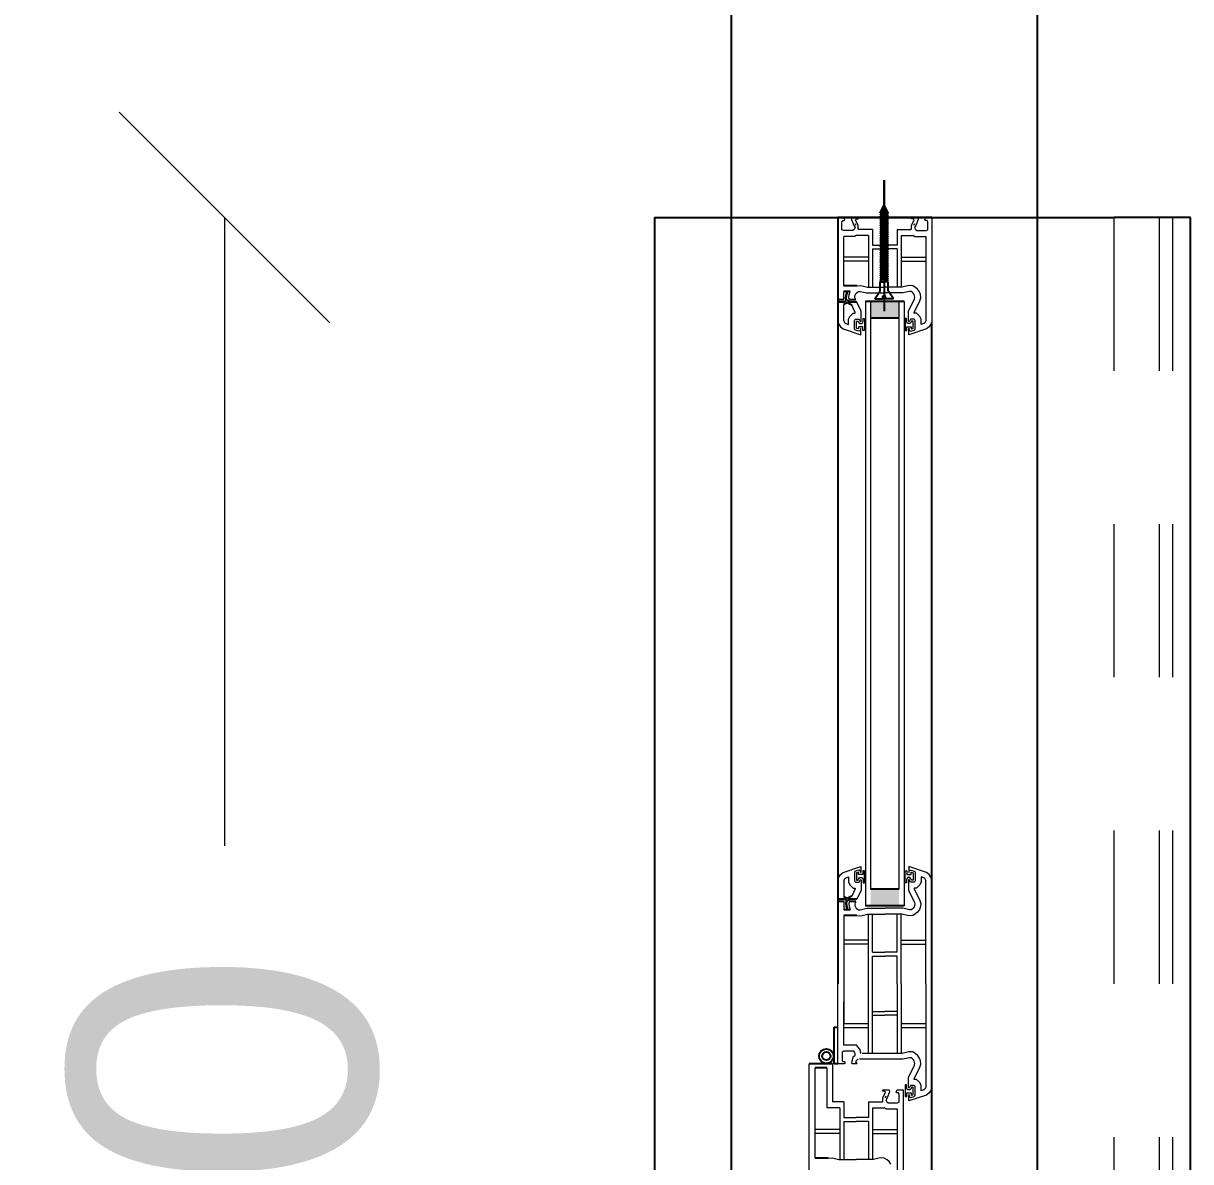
# Model space of a CAD drawing. Header units: metres. Extents: x -355 to 973, y -73 to 238.
# Drawn here: x 684.277 to 685.039, y 95.235 to 95.978 of the extents above; entities that cross this region are included whole.
import ezdxf

# ---------------------------------------------------------------- set-up
doc = ezdxf.new("R2010")
doc.units = ezdxf.units.M
doc.header["$LTSCALE"] = 3
doc.header["$MEASUREMENT"] = 0
doc.linetypes.add('202$0$HIDDEN', pattern=[0.375, 0.25, -0.125])
doc.linetypes.add('DASHED2', pattern=[0.375, 0.25, -0.125])
doc.layers.add('01B', color=10, linetype='Continuous')
doc.layers.add('5', color=2, linetype='Continuous')
doc.layers.add('05', color=21, linetype='Continuous', lineweight=5)
doc.layers.add('15', color=63, linetype='DASHED2', lineweight=15)
doc.styles.get("Standard").update_dxf_attribs({"font": 'arial.ttf'})
doc.dimstyles.new('ahmad', dxfattribs={"dimtxt": 0.2, "dimasz": 0.1375, "dimexe": 0, "dimexo": 0.0625, "dimgap": 0.09, "dimtad": 0, "dimzin": 0, "dimdsep": 46, "dimtxsty": 'Standard', "dimblk": 'OBLIQUE', "dimcen": 0.09, "dimclrd": 245, "dimclrt": 61, "dimadec": 0, "dimazin": 0, "dimtfac": 1, "dimtofl": 0, "dimtmove": 0, "dimatfit": 3, "dimldrblk": 'OBLIQUE', "dimfxl": 0, "dimfxlon": 1, "dimtolj": 1, "dimtzin": 0, "dimlwd": 13, "dimarcsym": 0})

# ---------------------------------------------------------------- blocks, each defined once
blk = doc.blocks.new('DSSSS')
at = {"layer": '05'}
for p, q in [((152.76042, -221.38644), (152.76042, -221.38719)), ((152.76042, -221.38719), (152.76643, -221.38719)), ((152.76643, -221.38719), (152.76643, -221.38631))]:
    blk.add_line(p, q, dxfattribs=at)
blk.add_lwpolyline([(152.76643, -221.38631), (152.76455, -221.38631), (152.76455, -221.38402), (152.76573, -221.38402), (152.76544, -221.383), (152.76167, -221.383), (152.76167, -221.38381), (152.76226, -221.38407), (152.76299, -221.38465), (152.76299, -221.38592), (152.76191, -221.38644), (152.76042, -221.38644)], dxfattribs=at)
blk = doc.blocks.new('ddd')
at = {"layer": '01B'}
for points in [[(1655.82934, 1003.87048), (1655.81845, 1003.87048), (1655.81845, 1003.88895), (1655.82934, 1003.88895)], [(1656.20185, 1003.87048), (1656.21274, 1003.87048), (1656.21274, 1003.88895), (1656.20185, 1003.88895)]]:
    blk.add_hatch(color=143, dxfattribs=at).paths.add_polyline_path(points)
at = {"layer": '01B', "color": 32}
for p, q in [((1655.76366, 1004.07934), (1655.76366, 1004.02934)), ((1655.76366, 1003.72933), (1655.76366, 1004.02933))]:
    blk.add_line(p, q, dxfattribs=at)
at = {"layer": '01B', "color": 143}
for p, q in [((1655.76366, 1003.91038), (1655.76366, 1003.84905)), ((1657.19509, 1003.91038), (1655.83223, 1003.91038)), ((1655.81845, 1003.89228), (1655.81845, 1003.86716)), ((1656.21274, 1003.89228), (1656.21274, 1003.86716)), ((1655.76084, 1003.88187), (1655.75548, 1003.87933)), ((1655.76084, 1003.88187), (1655.75871, 1003.87933)), ((1655.76209, 1003.88187), (1655.75996, 1003.87933)), ((1655.76084, 1003.88187), (1655.76157, 1003.88126)), ((1655.76333, 1003.88187), (1655.7612, 1003.87933)), ((1655.76209, 1003.88187), (1655.76282, 1003.88126)), ((1655.76458, 1003.88187), (1655.76245, 1003.87933)), ((1655.76333, 1003.88187), (1655.76406, 1003.88126)), ((1655.76582, 1003.88187), (1655.7637, 1003.87933)), ((1655.76458, 1003.88187), (1655.76531, 1003.88126)), ((1655.76707, 1003.88187), (1655.76494, 1003.87933)), ((1655.76582, 1003.88187), (1655.76656, 1003.88126)), ((1655.76831, 1003.88187), (1655.76619, 1003.87933)), ((1655.76707, 1003.88187), (1655.7678, 1003.88126)), ((1655.76956, 1003.88187), (1655.76743, 1003.87933)), ((1655.76831, 1003.88187), (1655.76905, 1003.88126)), ((1655.77081, 1003.88187), (1655.76868, 1003.87933)), ((1655.76956, 1003.88187), (1655.77029, 1003.88126)), ((1655.77205, 1003.88187), (1655.76992, 1003.87933)), ((1655.77081, 1003.88187), (1655.77154, 1003.88126)), ((1655.7733, 1003.88187), (1655.77117, 1003.87933)), ((1655.77205, 1003.88187), (1655.77278, 1003.88126)), ((1655.77454, 1003.88187), (1655.77241, 1003.87933)), ((1655.7733, 1003.88187), (1655.77403, 1003.88126)), ((1655.77579, 1003.88187), (1655.77366, 1003.87933)), ((1655.77454, 1003.88187), (1655.77527, 1003.88126)), ((1655.77703, 1003.88187), (1655.77491, 1003.87933)), ((1655.77579, 1003.88187), (1655.77652, 1003.88126)), ((1655.77828, 1003.88187), (1655.77615, 1003.87933)), ((1655.77703, 1003.88187), (1655.77777, 1003.88126)), ((1655.77953, 1003.88187), (1655.7774, 1003.87933)), ((1655.77828, 1003.88187), (1655.77901, 1003.88126)), ((1655.78077, 1003.88187), (1655.77864, 1003.87933)), ((1655.77953, 1003.88187), (1655.78026, 1003.88126)), ((1655.78202, 1003.88187), (1655.77989, 1003.87933)), ((1655.78077, 1003.88187), (1655.7815, 1003.88126)), ((1655.78326, 1003.88187), (1655.78113, 1003.87933)), ((1655.78202, 1003.88187), (1655.78275, 1003.88126)), ((1655.78451, 1003.88187), (1655.78238, 1003.87933)), ((1655.78326, 1003.88187), (1655.78399, 1003.88126)), ((1655.78575, 1003.88187), (1655.78363, 1003.87933)), ((1655.78451, 1003.88187), (1655.78524, 1003.88126)), ((1655.787, 1003.88187), (1655.78487, 1003.87933)), ((1655.78575, 1003.88187), (1655.78649, 1003.88126)), ((1655.78825, 1003.88187), (1655.78612, 1003.87933)), ((1655.787, 1003.88187), (1655.78773, 1003.88126)), ((1655.78949, 1003.88187), (1655.78736, 1003.87933)), ((1655.78825, 1003.88187), (1655.78898, 1003.88126)), ((1655.79074, 1003.88187), (1655.78861, 1003.87933)), ((1655.78949, 1003.88187), (1655.79022, 1003.88126)), ((1655.79198, 1003.88187), (1655.78985, 1003.87933)), ((1655.79074, 1003.88187), (1655.79147, 1003.88126)), ((1655.79323, 1003.88187), (1655.7911, 1003.87933)), ((1655.79198, 1003.88187), (1655.79271, 1003.88126)), ((1655.79447, 1003.88187), (1655.79235, 1003.87933)), ((1655.79323, 1003.88187), (1655.79396, 1003.88126)), ((1655.79572, 1003.88187), (1655.79359, 1003.87933)), ((1655.79447, 1003.88187), (1655.79521, 1003.88126)), ((1655.79697, 1003.88187), (1655.79484, 1003.87933)), ((1655.79572, 1003.88187), (1655.79645, 1003.88126)), ((1655.79821, 1003.88187), (1655.79608, 1003.87933)), ((1655.79697, 1003.88187), (1655.7977, 1003.88126)), ((1655.79946, 1003.88187), (1655.79733, 1003.87933)), ((1655.79821, 1003.88187), (1655.79894, 1003.88126)), ((1655.8007, 1003.88187), (1655.79857, 1003.87933)), ((1655.79946, 1003.88187), (1655.80019, 1003.88126)), ((1655.80195, 1003.88187), (1655.79982, 1003.87933)), ((1655.8007, 1003.88187), (1655.80143, 1003.88126)), ((1655.80319, 1003.88187), (1655.80107, 1003.87933)), ((1655.80195, 1003.88187), (1655.80268, 1003.88126)), ((1655.80444, 1003.88187), (1655.80231, 1003.87933)), ((1655.80319, 1003.88187), (1655.80393, 1003.88126)), ((1655.80569, 1003.88187), (1655.80356, 1003.87933)), ((1655.80444, 1003.88187), (1655.80517, 1003.88126)), ((1655.81144, 1003.88187), (1655.80569, 1003.88187)), ((1655.80569, 1003.88187), (1655.80569, 1003.87933)), ((1655.81675, 1003.88545), (1655.81144, 1003.88187)), ((1655.81675, 1003.88545), (1655.81675, 1003.88026)), ((1655.82934, 1003.88895), (1655.82934, 1003.87048)), ((1656.20185, 1003.88895), (1656.20185, 1003.87048)), ((1655.78018, 1003.87933), (1655.73932, 1003.87933)), ((1655.73932, 1003.87933), (1655.82468, 1003.87933)), ((1655.76084, 1003.87679), (1655.75548, 1003.87933)), ((1655.76084, 1003.87679), (1655.75871, 1003.87933)), ((1655.76209, 1003.87679), (1655.75996, 1003.87933)), ((1655.76084, 1003.87679), (1655.76157, 1003.87741)), ((1655.76333, 1003.87679), (1655.7612, 1003.87933)), ((1655.76209, 1003.87679), (1655.76282, 1003.87741)), ((1655.76458, 1003.87679), (1655.76245, 1003.87933)), ((1655.76333, 1003.87679), (1655.76406, 1003.87741)), ((1655.76582, 1003.87679), (1655.7637, 1003.87933)), ((1655.76458, 1003.87679), (1655.76531, 1003.87741)), ((1655.76707, 1003.87679), (1655.76494, 1003.87933)), ((1655.76582, 1003.87679), (1655.76656, 1003.87741)), ((1655.76831, 1003.87679), (1655.76619, 1003.87933)), ((1655.76707, 1003.87679), (1655.7678, 1003.87741)), ((1655.76956, 1003.87679), (1655.76743, 1003.87933)), ((1655.76831, 1003.87679), (1655.76905, 1003.87741)), ((1655.77081, 1003.87679), (1655.76868, 1003.87933)), ((1655.76956, 1003.87679), (1655.77029, 1003.87741)), ((1655.77205, 1003.87679), (1655.76992, 1003.87933)), ((1655.77081, 1003.87679), (1655.77154, 1003.87741)), ((1655.7733, 1003.87679), (1655.77117, 1003.87933)), ((1655.77205, 1003.87679), (1655.77278, 1003.87741)), ((1655.77454, 1003.87679), (1655.77241, 1003.87933)), ((1655.7733, 1003.87679), (1655.77403, 1003.87741)), ((1655.77579, 1003.87679), (1655.77366, 1003.87933)), ((1655.77454, 1003.87679), (1655.77527, 1003.87741)), ((1655.77703, 1003.87679), (1655.77491, 1003.87933)), ((1655.77579, 1003.87679), (1655.77652, 1003.87741)), ((1655.77828, 1003.87679), (1655.77615, 1003.87933)), ((1655.77703, 1003.87679), (1655.77777, 1003.87741)), ((1655.77953, 1003.87679), (1655.7774, 1003.87933)), ((1655.77828, 1003.87679), (1655.77901, 1003.87741)), ((1655.78077, 1003.87679), (1655.77864, 1003.87933)), ((1655.77953, 1003.87679), (1655.78026, 1003.87741)), ((1655.78202, 1003.87679), (1655.77989, 1003.87933)), ((1655.78077, 1003.87679), (1655.7815, 1003.87741)), ((1655.78326, 1003.87679), (1655.78113, 1003.87933)), ((1655.78202, 1003.87679), (1655.78275, 1003.87741)), ((1655.78451, 1003.87679), (1655.78238, 1003.87933)), ((1655.78326, 1003.87679), (1655.78399, 1003.87741)), ((1655.78575, 1003.87679), (1655.78363, 1003.87933)), ((1655.78451, 1003.87679), (1655.78524, 1003.87741)), ((1655.787, 1003.87679), (1655.78487, 1003.87933)), ((1655.78575, 1003.87679), (1655.78649, 1003.87741)), ((1655.78825, 1003.87679), (1655.78612, 1003.87933)), ((1655.787, 1003.87679), (1655.78773, 1003.87741)), ((1655.78949, 1003.87679), (1655.78736, 1003.87933)), ((1655.78825, 1003.87679), (1655.78898, 1003.87741)), ((1655.79074, 1003.87679), (1655.78861, 1003.87933)), ((1655.78949, 1003.87679), (1655.79022, 1003.87741)), ((1655.79198, 1003.87679), (1655.78985, 1003.87933)), ((1655.79074, 1003.87679), (1655.79147, 1003.87741)), ((1655.79323, 1003.87679), (1655.7911, 1003.87933)), ((1655.79198, 1003.87679), (1655.79271, 1003.87741)), ((1655.79447, 1003.87679), (1655.79235, 1003.87933)), ((1655.79323, 1003.87679), (1655.79396, 1003.87741)), ((1655.79572, 1003.87679), (1655.79359, 1003.87933)), ((1655.79447, 1003.87679), (1655.79521, 1003.87741)), ((1655.79697, 1003.87679), (1655.79484, 1003.87933)), ((1655.79572, 1003.87679), (1655.79645, 1003.87741)), ((1655.79821, 1003.87679), (1655.79608, 1003.87933)), ((1655.79697, 1003.87679), (1655.7977, 1003.87741)), ((1655.79946, 1003.87679), (1655.79733, 1003.87933)), ((1655.79821, 1003.87679), (1655.79894, 1003.87741)), ((1655.8007, 1003.87679), (1655.79857, 1003.87933)), ((1655.79946, 1003.87679), (1655.80019, 1003.87741)), ((1655.80195, 1003.87679), (1655.79982, 1003.87933)), ((1655.8007, 1003.87679), (1655.80143, 1003.87741)), ((1655.80319, 1003.87679), (1655.80107, 1003.87933)), ((1655.80195, 1003.87679), (1655.80268, 1003.87741)), ((1655.80444, 1003.87679), (1655.80231, 1003.87933)), ((1655.80319, 1003.87679), (1655.80393, 1003.87741)), ((1655.80569, 1003.87679), (1655.80356, 1003.87933)), ((1655.80444, 1003.87679), (1655.80517, 1003.87741)), ((1655.80569, 1003.87679), (1655.80569, 1003.87933)), ((1655.81144, 1003.87679), (1655.80569, 1003.87679)), ((1655.81675, 1003.87321), (1655.81144, 1003.87679)), ((1655.81675, 1003.88026), (1655.81468, 1003.88026)), ((1655.81468, 1003.88026), (1655.81468, 1003.87933)), ((1655.81468, 1003.8784), (1655.81468, 1003.87933)), ((1655.81675, 1003.8784), (1655.81468, 1003.8784)), ((1655.81675, 1003.87321), (1655.81675, 1003.8784)), ((1655.80815, 1003.8614), (1655.80815, 1003.85288)), ((1655.81743, 1003.86072), (1655.81743, 1003.85662)), ((1655.81894, 1003.86145), (1655.81894, 1003.8572)), ((1656.20838, 1003.86145), (1656.20838, 1003.8572)), ((1656.20989, 1003.86072), (1656.20989, 1003.85662)), ((1656.21917, 1003.8614), (1656.21917, 1003.85288)), ((1655.81193, 1003.85709), (1655.81193, 1003.85288)), ((1655.81233, 1003.85554), (1655.81215, 1003.85493)), ((1655.81743, 1003.85288), (1655.81743, 1003.84905)), ((1655.81894, 1003.8572), (1655.81783, 1003.85507)), ((1655.81813, 1003.85448), (1655.81894, 1003.85288)), ((1655.81894, 1003.85288), (1655.81894, 1003.84905)), ((1655.82087, 1003.85814), (1655.81927, 1003.85506)), ((1655.81927, 1003.85506), (1655.82037, 1003.85288)), ((1656.20645, 1003.85814), (1656.20806, 1003.85506)), ((1656.20806, 1003.85506), (1656.20695, 1003.85288)), ((1656.20838, 1003.8572), (1656.20949, 1003.85507)), ((1656.20919, 1003.85448), (1656.20838, 1003.85288)), ((1656.20838, 1003.85288), (1656.20838, 1003.84905)), ((1656.20989, 1003.85288), (1656.20989, 1003.84905)), ((1656.21499, 1003.85554), (1656.21517, 1003.85493)), ((1656.21539, 1003.85709), (1656.21539, 1003.85288)), ((1655.76366, 1003.84905), (1656.26366, 1003.84905)), ((1656.29208, 1003.84665), (1656.29208, 1003.84905)), ((1656.3159, 1003.84665), (1656.29208, 1003.84665)), ((1656.3159, 1003.84905), (1656.3159, 1003.84665)), ((1656.3159, 1003.84562), (1656.3159, 1003.83038)), ((1656.31845, 1003.8418), (1656.31845, 1003.8342)), ((1656.37737, 1003.84273), (1656.37737, 1003.8342))]:
    blk.add_line(p, q, dxfattribs=at)
for radius in [0.00477, 0.00274]:
    blk.add_circle((1656.31086, 1003.84156), radius, dxfattribs=at)
at = {"layer": '05', "color": 143}
for p, q in [((1655.76366, 1003.90637), (1655.76366, 1003.91038)), ((1655.76505, 1003.90573), (1655.76366, 1003.90637)), ((1655.76563, 1003.90628), (1655.76505, 1003.90573)), ((1655.76675, 1003.90781), (1655.76563, 1003.90734)), ((1655.76563, 1003.90734), (1655.76563, 1003.90628)), ((1655.77105, 1003.90781), (1655.76675, 1003.90781)), ((1655.77165, 1003.90769), (1655.77105, 1003.90781)), ((1655.7722, 1003.90666), (1655.77165, 1003.90769)), ((1655.7722, 1003.90057), (1655.7722, 1003.90666)), ((1655.77602, 1003.8993), (1655.77602, 1003.90655)), ((1655.77602, 1003.90655), (1655.83113, 1003.90655)), ((1655.78959, 1003.89036), (1655.78959, 1003.90655)), ((1655.79214, 1003.89036), (1655.79214, 1003.90655)), ((1655.83113, 1003.90655), (1655.83233, 1003.9058)), ((1655.83233, 1003.9058), (1655.83282, 1003.90517)), ((1655.83282, 1003.90517), (1655.83343, 1003.90334)), ((1656.1945, 1003.90517), (1656.1939, 1003.90334)), ((1656.19499, 1003.9058), (1656.1945, 1003.90517)), ((1656.19619, 1003.90655), (1656.19499, 1003.9058)), ((1656.26366, 1003.90655), (1656.19619, 1003.90655)), ((1656.23518, 1003.89036), (1656.23518, 1003.90655)), ((1656.23774, 1003.89036), (1656.23774, 1003.90655)), ((1656.26366, 1003.91038), (1656.33223, 1003.91038)), ((1656.26366, 1003.90655), (1656.33113, 1003.90655)), ((1656.28959, 1003.89036), (1656.28959, 1003.90655)), ((1656.29214, 1003.89036), (1656.29214, 1003.90655)), ((1656.33113, 1003.90655), (1656.33233, 1003.9058)), ((1656.33223, 1003.91038), (1656.33493, 1003.90869)), ((1656.33233, 1003.9058), (1656.33282, 1003.90517)), ((1656.33282, 1003.90517), (1656.33343, 1003.90334)), ((1656.33493, 1003.90869), (1656.33625, 1003.90701)), ((1656.33625, 1003.90701), (1656.34012, 1003.8953)), ((1655.76366, 1003.9013), (1655.76505, 1003.90144)), ((1655.76366, 1003.89718), (1655.76366, 1003.9013)), ((1655.76403, 1003.89698), (1655.76366, 1003.89718)), ((1655.76462, 1003.89714), (1655.76403, 1003.89698)), ((1655.76473, 1003.89838), (1655.76462, 1003.89714)), ((1655.76516, 1003.89887), (1655.76473, 1003.89838)), ((1655.76505, 1003.90144), (1655.7689, 1003.89994)), ((1655.76888, 1003.89705), (1655.76516, 1003.89887)), ((1655.76873, 1003.89855), (1655.76783, 1003.89899)), ((1655.76783, 1003.89899), (1655.76833, 1003.89879)), ((1655.76833, 1003.89879), (1655.76873, 1003.89855)), ((1655.77012, 1003.8971), (1655.76888, 1003.89705)), ((1655.7689, 1003.89994), (1655.7702, 1003.89914)), ((1655.77122, 1003.89712), (1655.77012, 1003.8971)), ((1655.7702, 1003.89914), (1655.77154, 1003.89969)), ((1655.77154, 1003.89667), (1655.77122, 1003.89712)), ((1655.77154, 1003.89969), (1655.7722, 1003.90057)), ((1655.77518, 1003.89817), (1655.77602, 1003.8993)), ((1655.77537, 1003.89791), (1655.77518, 1003.89817)), ((1655.77537, 1003.89036), (1655.77537, 1003.89791)), ((1655.80815, 1003.89803), (1655.80807, 1003.89543)), ((1655.80932, 1003.89985), (1655.80815, 1003.89803)), ((1655.81032, 1003.90113), (1655.80932, 1003.89985)), ((1655.81216, 1003.90241), (1655.81032, 1003.90113)), ((1655.814, 1003.90296), (1655.81216, 1003.90241)), ((1655.81602, 1003.90313), (1655.814, 1003.90296)), ((1655.81805, 1003.90267), (1655.81602, 1003.90313)), ((1655.82566, 1003.89896), (1655.81805, 1003.90267)), ((1655.82612, 1003.89896), (1655.82566, 1003.89896)), ((1655.82816, 1003.90258), (1655.82612, 1003.90048)), ((1655.82612, 1003.90048), (1655.82612, 1003.89896)), ((1655.83007, 1003.90334), (1655.82816, 1003.90258)), ((1655.83343, 1003.90334), (1655.83007, 1003.90334)), ((1656.1939, 1003.90334), (1656.19725, 1003.90334)), ((1656.19725, 1003.90334), (1656.19916, 1003.90258)), ((1656.19916, 1003.90258), (1656.2012, 1003.90048)), ((1656.2012, 1003.90048), (1656.2012, 1003.89896)), ((1656.2012, 1003.89896), (1656.20166, 1003.89896)), ((1656.20166, 1003.89896), (1656.20927, 1003.90267)), ((1656.20927, 1003.90267), (1656.21131, 1003.90313)), ((1656.21131, 1003.90313), (1656.21332, 1003.90296)), ((1656.21332, 1003.90296), (1656.21516, 1003.90241)), ((1656.21516, 1003.90241), (1656.217, 1003.90113)), ((1656.217, 1003.90113), (1656.218, 1003.89985)), ((1656.218, 1003.89985), (1656.21917, 1003.89803)), ((1656.21917, 1003.89803), (1656.21925, 1003.89543)), ((1656.30815, 1003.89803), (1656.30807, 1003.89543)), ((1656.30932, 1003.89985), (1656.30815, 1003.89803)), ((1656.31032, 1003.90113), (1656.30932, 1003.89985)), ((1656.31216, 1003.90241), (1656.31032, 1003.90113)), ((1656.31244, 1003.89763), (1656.31194, 1003.89686)), ((1656.314, 1003.90296), (1656.31216, 1003.90241)), ((1656.31298, 1003.89832), (1656.31244, 1003.89763)), ((1656.31384, 1003.89892), (1656.31298, 1003.89832)), ((1656.31472, 1003.89918), (1656.31384, 1003.89892)), ((1656.31602, 1003.90313), (1656.314, 1003.90296)), ((1656.31575, 1003.89927), (1656.31472, 1003.89918)), ((1656.31677, 1003.89904), (1656.31575, 1003.89927)), ((1656.31805, 1003.90267), (1656.31602, 1003.90313)), ((1656.32478, 1003.89513), (1656.31677, 1003.89904)), ((1656.32566, 1003.89896), (1656.31805, 1003.90267)), ((1656.32612, 1003.89896), (1656.32566, 1003.89896)), ((1656.32816, 1003.90258), (1656.32612, 1003.90048)), ((1656.32612, 1003.90048), (1656.32612, 1003.89896)), ((1656.33007, 1003.90334), (1656.32816, 1003.90258)), ((1656.33034, 1003.89933), (1656.32995, 1003.89893)), ((1656.32995, 1003.89893), (1656.32995, 1003.89638)), ((1656.33343, 1003.90334), (1656.33007, 1003.90334)), ((1656.3308, 1003.89952), (1656.33034, 1003.89933)), ((1656.33648, 1003.89952), (1656.3308, 1003.89952)), ((1656.33686, 1003.89925), (1656.33648, 1003.89952)), ((1656.33717, 1003.89889), (1656.33686, 1003.89925)), ((1656.33782, 1003.89665), (1656.33717, 1003.89889)), ((1655.77154, 1003.88781), (1655.77154, 1003.89667)), ((1655.77537, 1003.89036), (1655.80909, 1003.89036)), ((1655.80807, 1003.89543), (1655.80909, 1003.89097)), ((1655.80909, 1003.89097), (1655.80909, 1003.88407)), ((1656.21925, 1003.89543), (1656.21823, 1003.89097)), ((1656.21823, 1003.89097), (1656.21823, 1003.88407)), ((1656.26366, 1003.89036), (1656.21823, 1003.89036)), ((1656.26366, 1003.89036), (1656.30909, 1003.89036)), ((1656.30807, 1003.89543), (1656.30909, 1003.89097)), ((1656.30909, 1003.89097), (1656.30909, 1003.8833)), ((1656.31194, 1003.89686), (1656.31191, 1003.89581)), ((1656.31191, 1003.89581), (1656.31292, 1003.8914)), ((1656.31292, 1003.8914), (1656.31292, 1003.8833)), ((1656.33124, 1003.89513), (1656.32478, 1003.89513)), ((1656.32964, 1003.89386), (1656.32964, 1003.8929)), ((1656.32964, 1003.8929), (1656.3373, 1003.8929)), ((1656.32995, 1003.89638), (1656.33131, 1003.89578)), ((1656.33163, 1003.89532), (1656.33124, 1003.89513)), ((1656.33131, 1003.89578), (1656.33163, 1003.89552)), ((1656.33163, 1003.89552), (1656.33163, 1003.89532)), ((1656.33618, 1003.8953), (1656.33618, 1003.89566)), ((1656.33618, 1003.89566), (1656.33689, 1003.89566)), ((1656.34012, 1003.8953), (1656.33618, 1003.8953)), ((1656.33689, 1003.89566), (1656.33746, 1003.89578)), ((1656.3373, 1003.8929), (1656.3373, 1003.89402)), ((1656.33746, 1003.89578), (1656.33772, 1003.89622)), ((1656.33772, 1003.89622), (1656.33782, 1003.89665)), ((1655.77154, 1003.88781), (1655.78166, 1003.88781)), ((1655.78166, 1003.88781), (1655.78166, 1003.87972)), ((1655.78421, 1003.88781), (1655.80909, 1003.88781)), ((1655.78421, 1003.88781), (1655.78421, 1003.87972)), ((1655.80909, 1003.88407), (1655.80909, 1003.87972)), ((1656.24311, 1003.88781), (1656.21823, 1003.88781)), ((1656.21823, 1003.88407), (1656.21823, 1003.87972)), ((1656.24311, 1003.88781), (1656.24311, 1003.87972)), ((1656.26366, 1003.88781), (1656.24566, 1003.88781)), ((1656.24566, 1003.88781), (1656.24566, 1003.87972)), ((1656.26366, 1003.88781), (1656.30909, 1003.88781)), ((1656.28166, 1003.88781), (1656.28166, 1003.87972)), ((1656.28421, 1003.88781), (1656.28421, 1003.87972)), ((1656.30909, 1003.8833), (1656.30909, 1003.86497)), ((1656.31292, 1003.8833), (1656.31292, 1003.86319)), ((1656.35881, 1003.87169), (1656.35881, 1003.88788)), ((1656.36136, 1003.87169), (1656.36136, 1003.88788)), ((1655.78166, 1003.87162), (1655.78166, 1003.87972)), ((1655.78421, 1003.87162), (1655.78421, 1003.87972)), ((1655.80909, 1003.87536), (1655.80909, 1003.87972)), ((1655.80909, 1003.86847), (1655.80909, 1003.87536)), ((1655.81292, 1003.87536), (1655.81292, 1003.87972)), ((1655.81292, 1003.86804), (1655.81292, 1003.87536)), ((1656.2144, 1003.87536), (1656.2144, 1003.87972)), ((1656.2144, 1003.86804), (1656.2144, 1003.87536)), ((1656.21823, 1003.87536), (1656.21823, 1003.87972)), ((1656.21823, 1003.86847), (1656.21823, 1003.87536)), ((1656.24311, 1003.87162), (1656.24311, 1003.87972)), ((1656.24566, 1003.87162), (1656.24566, 1003.87972)), ((1656.28166, 1003.87162), (1656.28166, 1003.87972)), ((1656.28421, 1003.87162), (1656.28421, 1003.87972)), ((1655.77154, 1003.87162), (1655.78166, 1003.87162)), ((1655.77154, 1003.87162), (1655.77154, 1003.86276)), ((1655.77537, 1003.86907), (1655.80909, 1003.86907)), ((1655.77537, 1003.86907), (1655.77537, 1003.86152)), ((1655.78421, 1003.87162), (1655.80909, 1003.87162)), ((1655.78959, 1003.86907), (1655.78959, 1003.85288)), ((1655.79214, 1003.86907), (1655.79214, 1003.85288)), ((1655.80807, 1003.864), (1655.80909, 1003.86847)), ((1655.81191, 1003.86363), (1655.81292, 1003.86804)), ((1655.82964, 1003.86557), (1655.82964, 1003.86653)), ((1655.82964, 1003.86653), (1655.8373, 1003.86653)), ((1655.8373, 1003.86653), (1655.8373, 1003.86541)), ((1656.19769, 1003.86653), (1656.19003, 1003.86653)), ((1656.19003, 1003.86653), (1656.19003, 1003.86541)), ((1656.19769, 1003.86557), (1656.19769, 1003.86653)), ((1656.21541, 1003.86363), (1656.2144, 1003.86804)), ((1656.24311, 1003.87162), (1656.21823, 1003.87162)), ((1656.30909, 1003.86907), (1656.21823, 1003.86907)), ((1656.21925, 1003.864), (1656.21823, 1003.86847)), ((1656.23518, 1003.86907), (1656.23518, 1003.85288)), ((1656.23774, 1003.86907), (1656.23774, 1003.85288)), ((1656.30909, 1003.87162), (1656.24566, 1003.87162)), ((1656.28959, 1003.85288), (1656.28959, 1003.86907)), ((1656.29214, 1003.85288), (1656.29214, 1003.86907)), ((1656.34076, 1003.86913), (1656.35088, 1003.86913)), ((1656.34459, 1003.87169), (1656.37831, 1003.87169)), ((1656.35088, 1003.86913), (1656.35088, 1003.86104)), ((1656.35343, 1003.86913), (1656.37831, 1003.86913)), ((1656.35343, 1003.86913), (1656.35343, 1003.86104)), ((1655.76403, 1003.86245), (1655.76366, 1003.86226)), ((1655.76366, 1003.86226), (1655.76366, 1003.85813)), ((1655.76462, 1003.86229), (1655.76403, 1003.86245)), ((1655.76473, 1003.86105), (1655.76462, 1003.86229)), ((1655.76516, 1003.86056), (1655.76473, 1003.86105)), ((1655.76505, 1003.85799), (1655.7689, 1003.85949)), ((1655.76888, 1003.86238), (1655.76516, 1003.86056)), ((1655.76873, 1003.86088), (1655.76783, 1003.86044)), ((1655.76783, 1003.86044), (1655.76833, 1003.86064)), ((1655.76833, 1003.86064), (1655.76873, 1003.86088)), ((1655.77012, 1003.86233), (1655.76888, 1003.86238)), ((1655.7689, 1003.85949), (1655.7702, 1003.86029)), ((1655.77122, 1003.86231), (1655.77012, 1003.86233)), ((1655.7702, 1003.86029), (1655.77154, 1003.85974)), ((1655.77154, 1003.86276), (1655.77122, 1003.86231)), ((1655.77154, 1003.85974), (1655.7722, 1003.85886)), ((1655.77537, 1003.86152), (1655.77518, 1003.86126)), ((1655.77518, 1003.86126), (1655.77602, 1003.86013)), ((1655.77602, 1003.86013), (1655.77602, 1003.85288)), ((1655.80815, 1003.8614), (1655.80807, 1003.864)), ((1655.81194, 1003.86257), (1655.81191, 1003.86363)), ((1655.81244, 1003.8618), (1655.81194, 1003.86257)), ((1655.81298, 1003.86111), (1655.81244, 1003.8618)), ((1655.81384, 1003.86051), (1655.81298, 1003.86111)), ((1655.81472, 1003.86025), (1655.81384, 1003.86051)), ((1655.81575, 1003.86016), (1655.81472, 1003.86025)), ((1655.81677, 1003.8604), (1655.81575, 1003.86016)), ((1655.81743, 1003.86072), (1655.81677, 1003.8604)), ((1655.82478, 1003.8643), (1655.81894, 1003.86145)), ((1655.82566, 1003.86047), (1655.82087, 1003.85814)), ((1655.83124, 1003.8643), (1655.82478, 1003.8643)), ((1655.82612, 1003.86047), (1655.82566, 1003.86047)), ((1655.82612, 1003.85896), (1655.82612, 1003.86047)), ((1655.82816, 1003.85685), (1655.82612, 1003.85896)), ((1655.82995, 1003.86305), (1655.83131, 1003.86365)), ((1655.82995, 1003.86051), (1655.82995, 1003.86305)), ((1655.83034, 1003.8601), (1655.82995, 1003.86051)), ((1655.8308, 1003.85991), (1655.83034, 1003.8601)), ((1655.83648, 1003.85991), (1655.8308, 1003.85991)), ((1655.83163, 1003.86411), (1655.83124, 1003.8643)), ((1655.83131, 1003.86365), (1655.83163, 1003.86391)), ((1655.83163, 1003.86391), (1655.83163, 1003.86411)), ((1655.84012, 1003.86414), (1655.83618, 1003.86414)), ((1655.83618, 1003.86414), (1655.83618, 1003.86377)), ((1655.83618, 1003.86377), (1655.83689, 1003.86377)), ((1655.83625, 1003.85243), (1655.84012, 1003.86414)), ((1655.83686, 1003.86018), (1655.83648, 1003.85991)), ((1655.83717, 1003.86054), (1655.83686, 1003.86018)), ((1655.83689, 1003.86377), (1655.83746, 1003.86365)), ((1655.83782, 1003.86278), (1655.83717, 1003.86054)), ((1655.83746, 1003.86365), (1655.83772, 1003.86321)), ((1655.83772, 1003.86321), (1655.83782, 1003.86278)), ((1656.19108, 1003.85243), (1656.18721, 1003.86414)), ((1656.18721, 1003.86414), (1656.19114, 1003.86414)), ((1656.1896, 1003.86321), (1656.1895, 1003.86278)), ((1656.1895, 1003.86278), (1656.19015, 1003.86054)), ((1656.18986, 1003.86365), (1656.1896, 1003.86321)), ((1656.19043, 1003.86377), (1656.18986, 1003.86365)), ((1656.19015, 1003.86054), (1656.19046, 1003.86018)), ((1656.19114, 1003.86377), (1656.19043, 1003.86377)), ((1656.19046, 1003.86018), (1656.19084, 1003.85991)), ((1656.19084, 1003.85991), (1656.19652, 1003.85991)), ((1656.19114, 1003.86414), (1656.19114, 1003.86377)), ((1656.19569, 1003.86411), (1656.19608, 1003.8643)), ((1656.19569, 1003.86391), (1656.19569, 1003.86411)), ((1656.19601, 1003.86365), (1656.19569, 1003.86391)), ((1656.19738, 1003.86305), (1656.19601, 1003.86365)), ((1656.19608, 1003.8643), (1656.20254, 1003.8643)), ((1656.19652, 1003.85991), (1656.19698, 1003.8601)), ((1656.19698, 1003.8601), (1656.19738, 1003.86051)), ((1656.19738, 1003.86051), (1656.19738, 1003.86305)), ((1656.19916, 1003.85685), (1656.2012, 1003.85896)), ((1656.2012, 1003.85896), (1656.2012, 1003.86047)), ((1656.2012, 1003.86047), (1656.20166, 1003.86047)), ((1656.20166, 1003.86047), (1656.20645, 1003.85814)), ((1656.20254, 1003.8643), (1656.20838, 1003.86145)), ((1656.20989, 1003.86072), (1656.21055, 1003.8604)), ((1656.21055, 1003.8604), (1656.21158, 1003.86016)), ((1656.21158, 1003.86016), (1656.2126, 1003.86025)), ((1656.2126, 1003.86025), (1656.21348, 1003.86051)), ((1656.21348, 1003.86051), (1656.21434, 1003.86111)), ((1656.21434, 1003.86111), (1656.21488, 1003.8618)), ((1656.21488, 1003.8618), (1656.21538, 1003.86257)), ((1656.21538, 1003.86257), (1656.21541, 1003.86363)), ((1656.21917, 1003.8614), (1656.21925, 1003.864)), ((1656.30636, 1003.86346), (1656.30381, 1003.86114)), ((1656.30381, 1003.86114), (1656.30381, 1003.85288)), ((1656.30874, 1003.86411), (1656.30636, 1003.86346)), ((1656.30826, 1003.86001), (1656.30763, 1003.85944)), ((1656.30763, 1003.85944), (1656.30763, 1003.85282)), ((1656.30925, 1003.86028), (1656.30826, 1003.86001)), ((1656.30909, 1003.86411), (1656.30874, 1003.86411)), ((1656.31024, 1003.86028), (1656.30925, 1003.86028)), ((1656.31137, 1003.85896), (1656.31024, 1003.86028)), ((1656.31538, 1003.85828), (1656.31137, 1003.85896)), ((1656.31292, 1003.86233), (1656.31319, 1003.86164)), ((1656.31319, 1003.86164), (1656.31385, 1003.86106)), ((1656.31385, 1003.86106), (1656.31459, 1003.86059)), ((1656.31459, 1003.86059), (1656.31544, 1003.86119)), ((1656.31544, 1003.86119), (1656.316, 1003.86156)), ((1656.316, 1003.86156), (1656.316, 1003.85871)), ((1656.35088, 1003.85295), (1656.35088, 1003.86104)), ((1656.35343, 1003.85295), (1656.35343, 1003.86104)), ((1656.37831, 1003.85669), (1656.37831, 1003.86104)), ((1655.76366, 1003.85813), (1655.76505, 1003.85799)), ((1655.76505, 1003.8537), (1655.76366, 1003.85306)), ((1655.76366, 1003.85306), (1655.76366, 1003.84905)), ((1655.76563, 1003.85315), (1655.76505, 1003.8537)), ((1655.76563, 1003.85209), (1655.76563, 1003.85315)), ((1655.76675, 1003.85162), (1655.76563, 1003.85209)), ((1655.77105, 1003.85162), (1655.76675, 1003.85162)), ((1655.77165, 1003.85174), (1655.77105, 1003.85162)), ((1655.7722, 1003.85277), (1655.77165, 1003.85174)), ((1655.7722, 1003.85886), (1655.7722, 1003.85277)), ((1655.80815, 1003.85288), (1655.77602, 1003.85288)), ((1655.814, 1003.85647), (1655.81193, 1003.85709)), ((1655.81743, 1003.85288), (1655.81193, 1003.85288)), ((1655.81429, 1003.85429), (1655.81215, 1003.85493)), ((1655.81441, 1003.85492), (1655.81233, 1003.85554)), ((1655.81602, 1003.8563), (1655.814, 1003.85647)), ((1655.81647, 1003.85411), (1655.81429, 1003.85429)), ((1655.81642, 1003.85475), (1655.81441, 1003.85492)), ((1655.81743, 1003.85662), (1655.81602, 1003.8563)), ((1655.81783, 1003.85507), (1655.81642, 1003.85475)), ((1655.81813, 1003.85448), (1655.81647, 1003.85411)), ((1655.83113, 1003.85288), (1655.82037, 1003.85288)), ((1655.83007, 1003.85609), (1655.82816, 1003.85685)), ((1655.83343, 1003.85609), (1655.83007, 1003.85609)), ((1655.83113, 1003.85288), (1655.83233, 1003.85363)), ((1655.83233, 1003.85363), (1655.83282, 1003.85426)), ((1655.83282, 1003.85426), (1655.83343, 1003.85609)), ((1655.83493, 1003.85075), (1655.83625, 1003.85243)), ((1656.19239, 1003.85075), (1656.19108, 1003.85243)), ((1656.1945, 1003.85426), (1656.1939, 1003.85609)), ((1656.1939, 1003.85609), (1656.19725, 1003.85609)), ((1656.19499, 1003.85363), (1656.1945, 1003.85426)), ((1656.19619, 1003.85288), (1656.19499, 1003.85363)), ((1656.19619, 1003.85288), (1656.20695, 1003.85288)), ((1656.19725, 1003.85609), (1656.19916, 1003.85685)), ((1656.20919, 1003.85448), (1656.21086, 1003.85411)), ((1656.20949, 1003.85507), (1656.2109, 1003.85475)), ((1656.20989, 1003.85662), (1656.21131, 1003.8563)), ((1656.20989, 1003.85288), (1656.21539, 1003.85288)), ((1656.21086, 1003.85411), (1656.21303, 1003.85429)), ((1656.2109, 1003.85475), (1656.21291, 1003.85492)), ((1656.21131, 1003.8563), (1656.21332, 1003.85647)), ((1656.21291, 1003.85492), (1656.21499, 1003.85554)), ((1656.21303, 1003.85429), (1656.21517, 1003.85493)), ((1656.21332, 1003.85647), (1656.21539, 1003.85709)), ((1656.21917, 1003.85288), (1656.28959, 1003.85288)), ((1656.30381, 1003.85288), (1656.27537, 1003.85288)), ((1656.30763, 1003.85282), (1656.30786, 1003.85222)), ((1656.30786, 1003.85222), (1656.30834, 1003.85185)), ((1656.30834, 1003.85185), (1656.31379, 1003.85185)), ((1656.31379, 1003.85185), (1656.31422, 1003.85208)), ((1656.31422, 1003.85208), (1656.31439, 1003.85264)), ((1656.31439, 1003.85326), (1656.31468, 1003.85358)), ((1656.31439, 1003.85264), (1656.31439, 1003.85326)), ((1656.31468, 1003.85358), (1656.31565, 1003.85358)), ((1656.316, 1003.85871), (1656.31538, 1003.85828)), ((1656.31565, 1003.85358), (1656.3159, 1003.85322)), ((1656.3159, 1003.85322), (1656.3159, 1003.84905)), ((1656.34076, 1003.85295), (1656.34076, 1003.84562)), ((1656.34076, 1003.85295), (1656.35088, 1003.85295)), ((1656.35343, 1003.85295), (1656.37831, 1003.85295)), ((1656.37831, 1003.84979), (1656.37831, 1003.85669)), ((1655.81743, 1003.84905), (1655.76366, 1003.84905)), ((1655.83223, 1003.84905), (1655.81894, 1003.84905)), ((1655.83223, 1003.84905), (1655.83493, 1003.85075)), ((1656.19509, 1003.84905), (1656.19239, 1003.85075)), ((1656.19509, 1003.84905), (1656.20838, 1003.84905)), ((1656.20989, 1003.84905), (1656.26366, 1003.84905)), ((1656.3159, 1003.84905), (1656.26366, 1003.84905)), ((1656.3159, 1003.84562), (1656.34076, 1003.84562)), ((1656.34459, 1003.8504), (1656.34459, 1003.8418)), ((1656.34459, 1003.8504), (1656.37831, 1003.8504)), ((1656.35881, 1003.8504), (1656.35881, 1003.8342)), ((1656.36136, 1003.8504), (1656.36136, 1003.8342)), ((1656.3773, 1003.84533), (1656.37831, 1003.84979)), ((1656.37737, 1003.84273), (1656.3773, 1003.84533)), ((1656.31845, 1003.8418), (1656.34459, 1003.8418)), ((1656.38665, 1003.83038), (1656.3159, 1003.83038)), ((1656.37737, 1003.8342), (1656.31845, 1003.8342))]:
    blk.add_line(p, q, dxfattribs=at)
at = {"layer": '05', "color": 107}
for p, q in [((1655.81845, 1003.89228), (1656.21274, 1003.89228)), ((1655.81845, 1003.88895), (1656.20185, 1003.88895)), ((1655.81845, 1003.87048), (1656.20185, 1003.87048)), ((1655.81845, 1003.86716), (1656.21274, 1003.86716))]:
    blk.add_line(p, q, dxfattribs=at)
at = {"layer": '05', "color": 143}
for points in [[(1655.76366, 1003.91038), (1655.83223, 1003.91038), (1655.83493, 1003.90869), (1655.83625, 1003.90701), (1655.84012, 1003.8953), (1655.83618, 1003.8953), (1655.83618, 1003.89566), (1655.83689, 1003.89566), (1655.83746, 1003.89578), (1655.83772, 1003.89622), (1655.83782, 1003.89665), (1655.83717, 1003.89889), (1655.83686, 1003.89925), (1655.83648, 1003.89952), (1655.8308, 1003.89952), (1655.83034, 1003.89933), (1655.82995, 1003.89893), (1655.82995, 1003.89638), (1655.83131, 1003.89578), (1655.83163, 1003.89552), (1655.83163, 1003.89532), (1655.83124, 1003.89513), (1655.82478, 1003.89513), (1655.81677, 1003.89904), (1655.81575, 1003.89927), (1655.81472, 1003.89918), (1655.81384, 1003.89892), (1655.81298, 1003.89832), (1655.81244, 1003.89763), (1655.81194, 1003.89686), (1655.81191, 1003.89581), (1655.81292, 1003.8914), (1655.81292, 1003.88407), (1655.81292, 1003.87972)], [(1656.26366, 1003.91038), (1656.19509, 1003.91038), (1656.19239, 1003.90869), (1656.19108, 1003.90701), (1656.18721, 1003.8953), (1656.19114, 1003.8953), (1656.19114, 1003.89566), (1656.19043, 1003.89566), (1656.18986, 1003.89578), (1656.1896, 1003.89622), (1656.1895, 1003.89665), (1656.19015, 1003.89889), (1656.19046, 1003.89925), (1656.19084, 1003.89952), (1656.19652, 1003.89952), (1656.19698, 1003.89933), (1656.19738, 1003.89893), (1656.19738, 1003.89638), (1656.19601, 1003.89578), (1656.19569, 1003.89552), (1656.19569, 1003.89532), (1656.19608, 1003.89513), (1656.20254, 1003.89513), (1656.21055, 1003.89904), (1656.21158, 1003.89927), (1656.2126, 1003.89918), (1656.21348, 1003.89892), (1656.21434, 1003.89832), (1656.21488, 1003.89763), (1656.21538, 1003.89686), (1656.21541, 1003.89581), (1656.2144, 1003.8914), (1656.2144, 1003.88407), (1656.2144, 1003.87972)], [(1656.3373, 1003.89402), (1656.3349, 1003.89402), (1656.3349, 1003.89694), (1656.33641, 1003.89694), (1656.33603, 1003.89824), (1656.33122, 1003.89824), (1656.33122, 1003.89721), (1656.33198, 1003.89688), (1656.33291, 1003.89614), (1656.33291, 1003.89452), (1656.33153, 1003.89386), (1656.32964, 1003.89386)], [(1656.33288, 1003.8917), (1656.40145, 1003.8917)], [(1656.34076, 1003.86913), (1656.34076, 1003.878), (1656.34044, 1003.87845), (1656.33934, 1003.87843), (1656.33811, 1003.87838), (1656.33439, 1003.8802), (1656.33395, 1003.8797), (1656.33384, 1003.87846), (1656.33325, 1003.8783), (1656.33288, 1003.8785), (1656.33288, 1003.88263), (1656.33427, 1003.88276), (1656.33812, 1003.88127), (1656.33942, 1003.88047), (1656.34076, 1003.88101), (1656.34142, 1003.8819), (1656.34142, 1003.88799), (1656.34087, 1003.88901), (1656.34027, 1003.88914), (1656.33597, 1003.88914), (1656.33485, 1003.88866), (1656.33485, 1003.8876), (1656.33427, 1003.88705), (1656.33288, 1003.8877), (1656.33288, 1003.8917)], [(1656.34459, 1003.87169), (1656.34459, 1003.87923), (1656.3444, 1003.87949), (1656.34525, 1003.88063), (1656.34525, 1003.88788), (1656.40035, 1003.88788)], [(1656.38138, 1003.88373), (1656.37955, 1003.88246), (1656.37854, 1003.88118), (1656.37737, 1003.87936), (1656.3773, 1003.87675), (1656.37831, 1003.87229), (1656.37831, 1003.86539), (1656.37831, 1003.86104)], [(1655.8373, 1003.86541), (1655.8349, 1003.86541), (1655.8349, 1003.86249), (1655.83641, 1003.86249), (1655.83603, 1003.86119), (1655.83122, 1003.86119), (1655.83122, 1003.86222), (1655.83198, 1003.86255), (1655.83291, 1003.8633), (1655.83291, 1003.86491), (1655.83153, 1003.86557), (1655.82964, 1003.86557)], [(1656.19003, 1003.86541), (1656.19242, 1003.86541), (1656.19242, 1003.86249), (1656.19091, 1003.86249), (1656.19129, 1003.86119), (1656.1961, 1003.86119), (1656.1961, 1003.86222), (1656.19534, 1003.86255), (1656.19442, 1003.8633), (1656.19442, 1003.86491), (1656.19579, 1003.86557), (1656.19769, 1003.86557)]]:
    blk.add_lwpolyline(points, dxfattribs=at)
blk.add_lwpolyline([(1656.33755, 1003.88012), (1656.33795, 1003.87987), (1656.33705, 1003.88031)], close=True, dxfattribs=at)
at = {"layer": '15'}
for p, q in [((1657.26366, 1003.97934), (1655.76366, 1003.97934)), ((1655.76366, 1003.77934), (1657.26366, 1003.77934))]:
    blk.add_line(p, q, dxfattribs=at)
at = {"layer": '5', "color": 32}
for p, q in [((1657.26366, 1004.07934), (1655.76366, 1004.07934)), ((1655.76366, 1003.72933), (1657.26366, 1003.72933))]:
    blk.add_line(p, q, dxfattribs=at)
at = {"layer": '5', "color": 5, "linetype": '202$0$HIDDEN', "lineweight": 5, "ltscale": 0.1}
for p, q in [((1657.26366, 1004.0678), (1655.76366, 1004.0678)), ((1657.26366, 1004.05898), (1655.76366, 1004.05898)), ((1657.26366, 1004.02934), (1655.76366, 1004.02934))]:
    blk.add_line(p, q, dxfattribs=at)
at = {"layer": '01B', "color": 143, "yscale": 1.275494208194687, "zscale": 1.275494208194687}
for p, xscale in [((1460.9846, 1286.27098), 1.275494208194687), ((1851.04272, 1286.27098), -1.275494208194687)]:
    blk.add_blockref('DSSSS', p, dxfattribs=dict(at, xscale=xscale))
blk = doc.blocks.new('_Oblique')
at = {"color": 0, "linetype": 'ByBlock', "lineweight": -2}
blk.add_line((-0.5, -0.5), (0.5, 0.5), dxfattribs=at)
blk = doc.blocks.new('*D469')
at = {"color": 245, "lineweight": 13, "transparency": 16777216}
for p, q in [((684.40864, 95.85151), (684.40864, 95.44151)), ((684.40864, 94.35151), (684.40864, 94.76151))]:
    blk.add_line(p, q, dxfattribs=at)
at = {"layer": 'Defpoints', "color": 0, "transparency": 16777216}
for p in [(684.68931, 95.85151), (684.40864, 94.35151), (684.68931, 94.35151)]:
    blk.add_point(p, dxfattribs=at)
at = {"color": 245, "lineweight": 13, "transparency": 16777216, "xscale": 0.1375, "yscale": 0.1375, "zscale": 0.1375}
for p, rotation in [((684.40864, 95.85151), 90), ((684.40864, 94.35151), 270)]:
    blk.add_blockref('_Oblique', p, dxfattribs=dict(at, rotation=rotation))
at = {"color": 61, "transparency": 16777216, "insert": (684.40864, 95.10151), "char_height": 0.2, "attachment_point": 5, "rotation": 90}
blk.add_mtext('\\A1;1.50', dxfattribs=at)

msp = doc.modelspace()

# ---------------------------------------------------------------- linework, layer by layer
for p, q in [((684.73931, 102.54837), (684.73931, 89.67137)), ((684.93931, 93.14837), (684.93931, 102.14837))]:
    msp.add_line(p, q)

# ---------------------------------------------------------------- block references
at = {"layer": '05', "rotation": 270}
msp.add_blockref('ddd', (-319.04003, 1751.61517), dxfattribs=at)

# ---------------------------------------------------------------- dimensions: what is measured, and where the dimension line sits
dim = msp.add_linear_dim(base=(684.40864, 94.35151), p1=(684.68931, 95.85151), p2=(684.68931, 94.35151), angle=270, dimstyle='ahmad')
dim.commit()
dim.dimension.update_dxf_attribs({"geometry": '*D469', "text_midpoint": (684.40864, 95.10151)})

doc.saveas('drawing.dxf')
